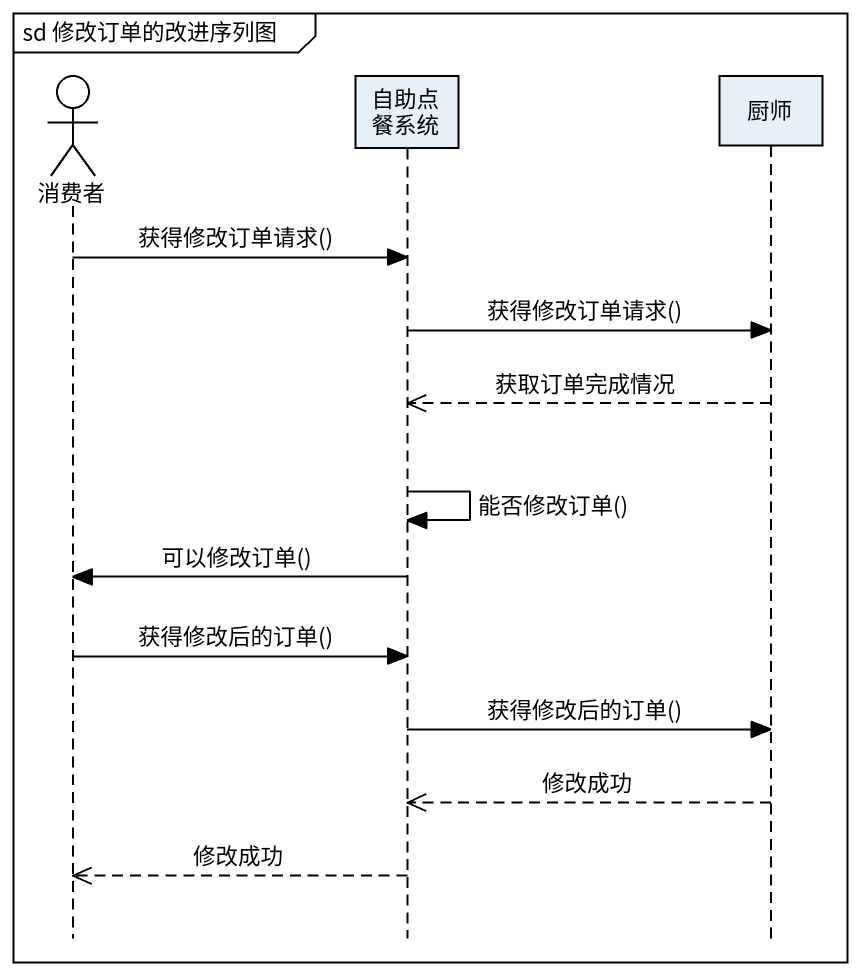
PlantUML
@startuml
mainframe sd 修改订单的改进序列图
hide footbox
actor 消费者
participant 自助点餐系统
participant 厨师

消费者 -> 自助点餐系统 : 获得修改订单请求()
自助点餐系统 -> 厨师 : 获得修改订单请求()
厨师 -->> 自助点餐系统 : 获取订单完成情况
自助点餐系统 -> 自助点餐系统 : 能否修改订单()
自助点餐系统 -> 消费者 : 可以修改订单()
消费者 -> 自助点餐系统 : 获得修改后的订单()
自助点餐系统 -> 厨师 : 获得修改后的订单()
厨师 -->> 自助点餐系统 : 修改成功
自助点餐系统 -->> 消费者 : 修改成功
@enduml
